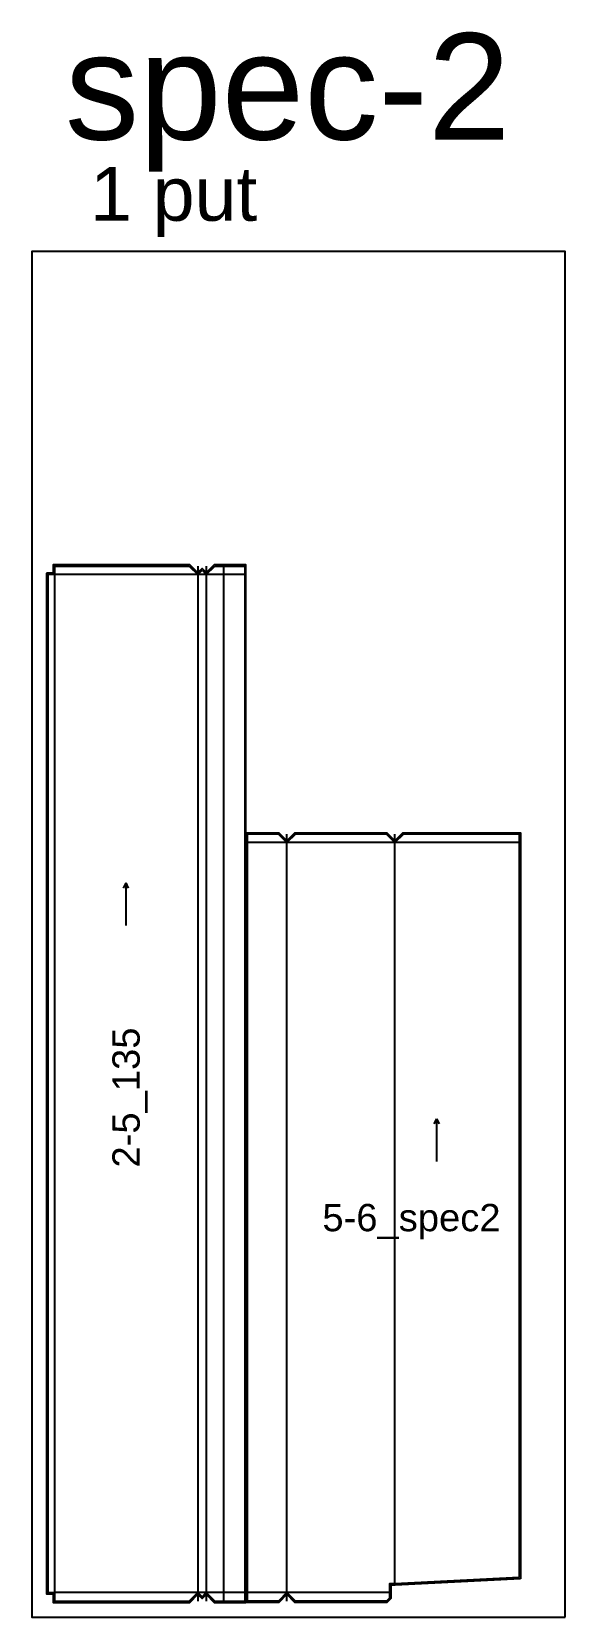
# Model space of a CAD drawing. Header units: inches. Extents: x 0 to 1250, y 0 to 3715.
import ezdxf

# ---------------------------------------------------------------- set-up
doc = ezdxf.new("R2010")
doc.units = ezdxf.units.IN
doc.header["$MEASUREMENT"] = 0
for name, color, linetype in [('CUT', 3, 'Continuous'), ('FREZ', 6, 'Continuous'), ('FREZ_135', 1, 'Continuous'), ('SHEETS', 140, 'Continuous')]:
    doc.layers.add(name, color=color, linetype=linetype)
doc.styles.get("Standard").update_dxf_attribs({"font": 'arial.ttf'})

msp = doc.modelspace()

# ---------------------------------------------------------------- linework, layer by layer
for p, q in [((53, 2463), (369, 2463)), ((53, 2463), (53, 2443)), ((369, 2463), (389, 2443)), ((389, 2443), (399, 2453)), ((399, 2453), (409, 2443)), ((409, 2443), (429, 2463)), ((429, 2463), (499, 2463)), ((499, 2463), (499, 38)), ((38, 2443), (38, 58)), ((53, 2443), (38, 2443)), ((578, 1835), (505, 1835)), ((505, 1835), (505, 38)), ((598, 1815), (578, 1835)), ((618, 1835), (598, 1815)), ((724.5, 1835), (618, 1835)), ((831, 1835), (724.5, 1835)), ((851, 1815), (831, 1835)), ((871, 1835), (851, 1815)), ((1142, 1835), (871, 1835)), ((1142, 1835), (1142, 93)), ((215, 1708.5), (221, 1720.5)), ((221, 1620.5), (221, 1720.5)), ((227, 1708.5), (221, 1720.5)), ((943, 1156.2), (949, 1168.2)), ((949, 1068.2), (949, 1168.2)), ((955, 1156.2), (949, 1168.2)), ((38, 58), (53, 58)), ((53, 58), (53, 38)), ((53, 38), (369, 38)), ((369, 38), (389, 58)), ((389, 58), (399, 48)), ((399, 48), (409, 58)), ((409, 58), (429, 38)), ((429, 38), (499, 38)), ((578, 38), (505, 38)), ((598, 58), (578, 38)), ((618, 38), (598, 58)), ((724.5, 38), (618, 38)), ((831, 38), (724.5, 38))]:
    msp.add_line(p, q)
msp.add_lwpolyline([(1142, 93), (851, 78), (838, 78), (838, 58), (838, 45), (831, 38)])
at = {"layer": 'CUT'}
for points in [[(35, 2446), (35, 55), (50, 55), (50, 35), (370.2, 35), (389, 53.8), (390.2, 52.5), (399, 43.8), (407.8, 52.5), (409, 53.8), (427.8, 35), (502, 35), (502, 2466), (427.8, 2466), (409, 2447.2), (407.8, 2448.5), (399, 2457.2), (390.2, 2448.5), (389, 2447.2), (370.2, 2466), (50, 2466), (50, 2446)], [(1145, 90.2), (851.1, 75), (841, 75), (841, 58), (841, 43.8), (832.2, 35), (724.5, 35), (616.8, 35), (598, 53.8), (579.2, 35), (502, 35), (502, 1838), (579.2, 1838), (598, 1819.2), (616.8, 1838), (724.5, 1838), (832.2, 1838), (851, 1819.2), (869.8, 1838), (1145, 1838)]]:
    msp.add_lwpolyline(points, close=True, dxfattribs=at)
at = {"layer": 'FREZ'}
for p, q in [((389, 2463), (389, 38)), ((449, 2463), (449, 38)), ((53, 2443), (53, 58)), ((499, 2443), (53, 2443)), ((598, 38), (598, 1835)), ((851, 78), (851, 1835)), ((1142, 1815), (505, 1815)), ((499, 58), (53, 58)), ((838, 58), (505, 58))]:
    msp.add_line(p, q, dxfattribs=at)
at = {"layer": 'FREZ_135'}
msp.add_line((409, 2463), (409, 38), dxfattribs=at)
at = {"layer": 'SHEETS'}
msp.add_lwpolyline([(1250, 0), (1250, 3200), (0, 3200), (0, 0)], close=True, dxfattribs=at)

# ---------------------------------------------------------------- texts
msp.add_text('2-5_135', height=64, rotation=90).set_placement((253, 1053.7))
msp.add_text('5-6_spec2', height=64).set_placement((680.9, 904.5))
for s, height, p in [('spec-2', 248.93, (77.8, 3462.3)), ('1 put', 126.16, (136.6, 3272))]:
    msp.add_text(s, height=height, dxfattribs=at).set_placement(p)

doc.saveas('drawing.dxf')
